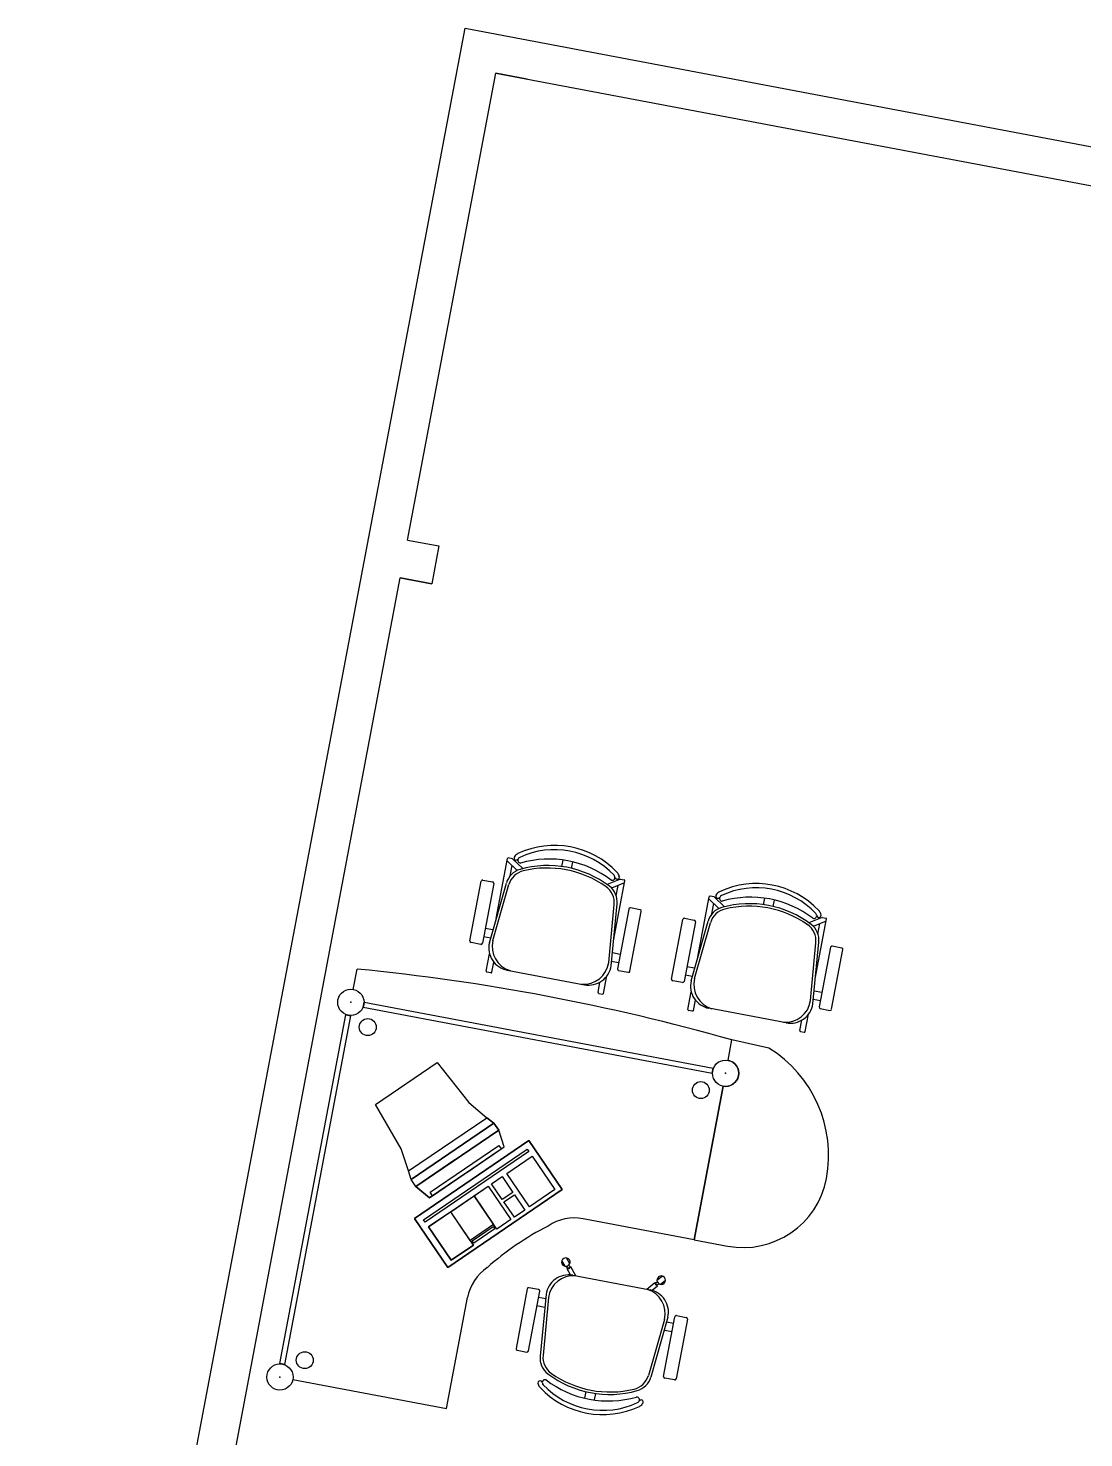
# Model space of a CAD drawing. Header units: inches. Extents: x -18604 to 2753, y -9056 to 3482.
# Drawn here: x -2492 to -2081, y -4152 to -3603 of the extents above; entities that cross this region are included whole.
import ezdxf

# ---------------------------------------------------------------- set-up
doc = ezdxf.new("R2010")
doc.units = ezdxf.units.IN
doc.layers.add('MOVEIS', color=2, linetype='Continuous')
doc.layers.add('Parede', color=6, linetype='Continuous')

msp = doc.modelspace()

# ---------------------------------------------------------------- linework, layer by layer
at = {"layer": 'MOVEIS'}
for p, q in [((-2310.08, -3949.35, -1817.95), (-2305.65, -3925.93, -1817.95)), ((-2305.82, -3926.84, -1817.95), (-2301.89, -3930.57, -1817.95)), ((-2303.77, -3926.06, -1817.95), (-2305.39, -3925.76, -1817.95)), ((-2304.69, -3932.71, -1817.95), (-2303.92, -3928.64, -1817.95)), ((-2303.78, -3926.06, -1817.95), (-2299.74, -3929.9, -1817.95)), ((-2284.55, -3929.09, -1817.95), (-2284.07, -3926.55, -1817.95)), ((-2280.77, -3929.8, -1817.95), (-2280.29, -3927.26, -1817.95)), ((-2320.34, -3958.04, -1817.95), (-2315.95, -3934.8, -1817.95)), ((-2315.3, -3934.36, -1817.95), (-2311.52, -3935.08, -1817.95)), ((-2312.74, -3958.74, -1817.95), (-2306.15, -3935.5, -1817.95)), ((-2261.76, -3934.01, -1817.95), (-2266.92, -3936.11, -1817.95)), ((-2260.15, -3935.48, -1817.95), (-2265.17, -3937.52, -1817.95)), ((-2264.41, -3957.99, -1817.95), (-2260, -3934.68, -1817.95)), ((-2261.77, -3934.01, -1817.95), (-2260.26, -3934.3, -1817.95)), ((-2311.08, -3935.72, -1817.95), (-2315.48, -3958.96, -1817.95)), ((-2311.41, -3957.87, -1817.95), (-2305.17, -3936.14, -1817.95)), ((-2263.34, -3940.54, -1817.95), (-2262.57, -3936.46, -1817.95)), ((-2231.55, -3964.21, -1817.95), (-2227.14, -3940.9, -1817.95)), ((-2225.24, -3940.92, -1817.95), (-2226.75, -3940.64, -1817.95)), ((-2225.25, -3940.92, -1817.95), (-2221.21, -3944.76, -1817.95)), ((-2266.28, -3966.41, -1817.95), (-2264.15, -3943.9, -1817.95)), ((-2265.36, -3967.7, -1817.95), (-2263, -3943.67, -1817.95)), ((-2258.49, -3945.67, -1817.95), (-2262.89, -3968.91, -1817.95)), ((-2254.07, -3945.95, -1817.95), (-2257.85, -3945.23, -1817.95)), ((-2227.29, -3941.69, -1817.95), (-2223.36, -3945.43, -1817.95)), ((-2226.16, -3947.57, -1817.95), (-2225.39, -3943.5, -1817.95)), ((-2206.02, -3943.95, -1817.95), (-2205.54, -3941.41, -1817.95)), ((-2202.24, -3944.66, -1817.95), (-2201.76, -3942.12, -1817.95)), ((-2258.03, -3969.83, -1817.95), (-2253.63, -3946.59, -1817.95)), ((-2241.81, -3972.9, -1817.95), (-2237.42, -3949.66, -1817.95)), ((-2232.55, -3950.58, -1817.95), (-2236.95, -3973.82, -1817.95)), ((-2236.77, -3949.22, -1817.95), (-2232.99, -3949.94, -1817.95)), ((-2234.21, -3973.6, -1817.95), (-2227.62, -3950.36, -1817.95)), ((-2232.88, -3972.73, -1817.95), (-2226.64, -3951, -1817.95)), ((-2183.23, -3948.87, -1817.95), (-2188.39, -3950.97, -1817.95)), ((-2181.62, -3950.34, -1817.95), (-2186.64, -3952.38, -1817.95)), ((-2185.88, -3972.85, -1817.95), (-2181.44, -3949.43, -1817.95)), ((-2184.81, -3955.4, -1817.95), (-2184.04, -3951.32, -1817.95)), ((-2183.24, -3948.87, -1817.95), (-2181.62, -3949.18, -1817.95)), ((-2312.18, -3957.01, -1817.95), (-2315.01, -3956.47, -1817.95)), ((-2311.42, -3953.79, -1817.95), (-2314.39, -3953.23, -1817.95)), ((-2316.12, -3959.4, -1817.95), (-2319.9, -3958.68, -1817.95)), ((-2264.78, -3962.62, -1817.95), (-2261.8, -3963.18, -1817.95)), ((-2187.75, -3981.27, -1817.95), (-2185.62, -3958.76, -1817.95)), ((-2186.83, -3982.56, -1817.95), (-2184.47, -3958.52, -1817.95)), ((-2179.96, -3960.53, -1817.95), (-2184.36, -3983.77, -1817.95)), ((-2179.5, -3984.69, -1817.95), (-2175.1, -3961.45, -1817.95)), ((-2175.54, -3960.81, -1817.95), (-2179.32, -3960.09, -1817.95)), ((-2313.96, -3969.85, -1817.95), (-2312.67, -3963.06, -1817.95)), ((-2311.8, -3970.26, -1817.95), (-2311.04, -3966.27, -1817.95)), ((-2265.25, -3965.89, -1817.95), (-2262.42, -3966.42, -1817.95)), ((-2232.89, -3968.65, -1817.95), (-2235.86, -3968.09, -1817.95)), ((-2365.74, -3976.94, -1817.95), (-2364.23, -3968.99, -1817.95)), ((-2312.18, -3970.52, -1817.95), (-2313.69, -3970.24, -1817.95)), ((-2305.81, -3969.41, -1817.95), (-2275.7, -3975.1, -1817.95)), ((-2268.28, -3978.49, -1817.95), (-2267, -3971.7, -1817.95)), ((-2262.45, -3969.55, -1817.95), (-2258.67, -3970.27, -1817.95)), ((-2237.59, -3974.26, -1817.95), (-2241.37, -3973.54, -1817.95)), ((-2233.65, -3971.86, -1817.95), (-2236.48, -3971.33, -1817.95)), ((-2270.45, -3978.08, -1817.95), (-2269.69, -3974.09, -1817.95)), ((-2270.18, -3978.47, -1817.95), (-2268.67, -3978.76, -1817.95)), ((-2235.43, -3984.71, -1817.95), (-2234.14, -3977.91, -1817.95)), ((-2186.25, -3977.47, -1817.95), (-2183.27, -3978.04, -1817.95)), ((-2361.85, -3983.88, -1817.95), (-2361.48, -3981.94, -1817.95)), ((-2361.48, -3981.94, -1817.95), (-2361.85, -3983.88, -1817.95)), ((-2361.85, -3983.88, -1817.95), (-2225.99, -4009.59, -1817.95)), ((-2361.85, -3983.88, -1817.95), (-2225.99, -4009.59, -1817.95)), ((-2361.48, -3981.94, -1817.95), (-2225.62, -4007.64, -1817.95)), ((-2361.48, -3981.94, -1817.95), (-2225.62, -4007.64, -1817.95)), ((-2233.27, -3985.12, -1817.95), (-2232.51, -3981.12, -1817.95)), ((-2197.17, -3989.96, -1817.95), (-2227.28, -3984.26, -1817.95)), ((-2186.72, -3980.74, -1817.95), (-2183.89, -3981.28, -1817.95)), ((-2183.92, -3984.41, -1817.95), (-2180.14, -3985.13, -1817.95)), ((-2394.32, -4122.66, -1817.95), (-2368.61, -3986.8, -1817.95)), ((-2394.32, -4122.66, -1817.95), (-2368.61, -3986.8, -1817.95)), ((-2392.37, -4123.03, -1817.95), (-2366.67, -3987.17, -1817.95)), ((-2392.37, -4123.03, -1817.95), (-2366.67, -3987.17, -1817.95)), ((-2368.61, -3986.8, -1817.95), (-2366.67, -3987.17, -1817.95)), ((-2366.67, -3987.17, -1817.95), (-2368.61, -3986.8, -1817.95)), ((-2233.65, -3985.38, -1817.95), (-2235.17, -3985.09, -1817.95)), ((-2191.92, -3992.94, -1817.95), (-2191.16, -3988.95, -1817.95)), ((-2189.75, -3993.35, -1817.95), (-2188.47, -3986.55, -1817.95)), ((-2191.65, -3993.33, -1817.95), (-2190.14, -3993.61, -1817.95)), ((-2219.83, -4004.54, -1817.95), (-2218.32, -3996.6, -1817.95)), ((-2219.83, -4004.54, -1817.95), (-2218.32, -3996.6, -1817.95)), ((-2203.9, -3999.8, -1817.95), (-2218.32, -3996.6, -1817.95)), ((-2357.09, -4021.81, -1819.05), (-2333.1, -4005.45, -1819.05)), ((-2333.1, -4005.45, -1819.05), (-2320.76, -4021, -1819.05)), ((-2225.99, -4009.59, -1817.95), (-2225.62, -4007.64, -1817.95)), ((-2225.62, -4007.64, -1817.95), (-2225.99, -4009.59, -1817.95)), ((-2221.73, -4014.59, -1817.95), (-2233.05, -4074.42, -1817.95)), ((-2233.05, -4074.42, -1817.95), (-2221.73, -4014.59, -1817.95)), ((-2347.12, -4038.97, -1819.05), (-2357.09, -4021.81, -1819.05)), ((-2320.76, -4021, -1819.05), (-2313.76, -4026.88, -1816.85)), ((-2313.76, -4026.88, -1816.85), (-2310.99, -4028.99, -1816.85)), ((-2310.99, -4028.99, -1816.85), (-2313.76, -4026.88, -1816.85)), ((-2343.26, -4050.99, -1816.85), (-2310.99, -4028.99, -1816.85)), ((-2343.26, -4050.99, -1815.75), (-2310.99, -4028.99, -1815.75)), ((-2309.13, -4031.71, -1815.75), (-2341.4, -4053.71, -1815.75)), ((-2341.4, -4053.71, -1815.75), (-2309.13, -4031.71, -1815.75)), ((-2310.99, -4028.99, -1816.85), (-2309.13, -4031.71, -1815.75)), ((-2309.13, -4031.71, -1815.75), (-2310.99, -4028.99, -1815.75)), ((-2307.01, -4038.25, -1815.75), (-2309.13, -4031.71, -1815.75)), ((-2344.21, -4047.64, -1816.85), (-2347.12, -4038.97, -1819.05)), ((-2297.41, -4035.73, -1815.75), (-2341.94, -4066.1, -1815.75)), ((-2338.36, -4066.6, -1815.75), (-2298.03, -4039.11, -1815.75)), ((-2335.87, -4055.93, -1815.75), (-2309.09, -4037.67, -1815.75)), ((-2334.94, -4057.3, -1815.75), (-2308.16, -4039.04, -1815.75)), ((-2324.52, -4050.19, -1810.25), (-2309.29, -4039.81, -1810.25)), ((-2321.55, -4048.17, -1815.75), (-2307.01, -4038.25, -1815.75)), ((-2309.09, -4037.67, -1815.75), (-2308.16, -4039.04, -1815.75)), ((-2298.03, -4039.11, -1815.75), (-2297.41, -4040.01, -1815.75)), ((-2284.4, -4054.82, -1815.75), (-2297.41, -4035.73, -1815.75)), ((-2326.18, -4043.33, -1815.75), (-2341.4, -4053.71, -1815.75)), ((-2297.41, -4040.01, -1815.75), (-2337.74, -4067.51, -1815.75)), ((-2306.02, -4048.57, -1815.75), (-2296.16, -4041.85, -1815.75)), ((-2296.16, -4041.85, -1815.75), (-2287.26, -4054.9, -1815.75)), ((-2343.26, -4050.99, -1816.85), (-2344.21, -4047.64, -1816.85)), ((-2343.26, -4050.99, -1816.85), (-2344.21, -4047.64, -1816.85)), ((-2321.55, -4048.17, -1815.75), (-2336.09, -4058.08, -1815.75)), ((-2311.93, -4052.6, -1815.75), (-2307.84, -4049.81, -1815.75)), ((-2307.84, -4049.81, -1815.75), (-2303.65, -4055.96, -1815.75)), ((-2297.12, -4061.62, -1815.75), (-2306.02, -4048.57, -1815.75)), ((-2341.4, -4053.71, -1815.75), (-2343.26, -4050.99, -1816.85)), ((-2341.4, -4053.71, -1815.75), (-2343.26, -4050.99, -1815.75)), ((-2336.09, -4058.08, -1815.75), (-2341.4, -4053.71, -1815.75)), ((-2336.49, -4069.35, -1815.75), (-2313.29, -4053.53, -1815.75)), ((-2334.94, -4057.3, -1815.75), (-2335.87, -4055.93, -1815.75)), ((-2328.93, -4085.18, -1817.95), (-2284.4, -4054.82, -1817.95)), ((-2328.93, -4085.18, -1815.75), (-2284.4, -4054.82, -1815.75)), ((-2313.29, -4053.53, -1815.75), (-2304.4, -4066.58, -1815.75)), ((-2307.74, -4058.75, -1815.75), (-2311.93, -4052.6, -1815.75)), ((-2303.65, -4055.96, -1815.75), (-2307.74, -4058.75, -1815.75)), ((-2287.26, -4054.9, -1815.75), (-2297.12, -4061.62, -1815.75)), ((-2284.4, -4054.82, -1815.75), (-2284.4, -4054.82, -1817.95)), ((-2334.94, -4057.3, -1815.75), (-2334.94, -4057.3, -1815.75)), ((-2334.94, -4057.3, -1815.75), (-2334.94, -4057.3, -1815.75)), ((-2307.12, -4059.66, -1815.75), (-2303.03, -4056.87, -1815.75)), ((-2303.03, -4065.65, -1815.75), (-2307.12, -4059.66, -1815.75)), ((-2303.03, -4056.87, -1815.75), (-2298.94, -4062.86, -1815.75)), ((-2341.94, -4066.1, -1815.75), (-2328.93, -4085.18, -1815.75)), ((-2337.74, -4067.51, -1815.75), (-2338.36, -4066.6, -1815.75)), ((-2304.4, -4066.58, -1815.75), (-2309.85, -4070.29, -1815.75)), ((-2298.94, -4062.86, -1815.75), (-2303.03, -4065.65, -1815.75)), ((-2233.05, -4074.42, -1817.95), (-2276.28, -4066.24, -1817.95)), ((-2327.59, -4082.39, -1815.75), (-2336.49, -4069.35, -1815.75)), ((-2311.09, -4068.48, -1815.75), (-2320.18, -4074.67, -1815.75)), ((-2319.41, -4074.82, -1815.75), (-2311.23, -4069.24, -1815.75)), ((-2310.61, -4070.15, -1815.75), (-2318.79, -4075.73, -1815.75)), ((-2311.23, -4069.24, -1815.75), (-2310.61, -4070.15, -1815.75)), ((-2309.85, -4070.29, -1815.75), (-2311.09, -4068.48, -1815.75)), ((-2318.94, -4076.49, -1815.75), (-2327.59, -4082.39, -1815.75)), ((-2320.18, -4074.67, -1815.75), (-2318.94, -4076.49, -1815.75)), ((-2318.79, -4075.73, -1815.75), (-2319.41, -4074.82, -1815.75)), ((-2233.05, -4074.42, -1817.95), (-2220.08, -4076.87, -1817.95)), ((-2283.25, -4084.75, -1817.95), (-2284.5, -4082.51, -1817.95)), ((-2281.44, -4083.74, -1817.95), (-2282.69, -4081.5, -1817.95)), ((-2328.93, -4085.18, -1815.75), (-2328.93, -4085.18, -1817.95)), ((-2282.49, -4085.72, -1817.95), (-2282.31, -4085.61, -1817.95)), ((-2281.16, -4088.1, -1817.95), (-2282.49, -4085.72, -1817.95)), ((-2281.23, -4085.02, -1817.95), (-2281.05, -4084.91, -1817.95)), ((-2279.05, -4088.5, -1817.95), (-2281.05, -4084.91, -1817.95)), ((-2280.32, -4088.26, -1817.95), (-2250.21, -4093.95, -1817.95)), ((-2247.51, -4090.16, -1817.95), (-2245.53, -4088.53, -1817.95)), ((-2297.99, -4093.53, -1817.95), (-2302.39, -4116.77, -1817.95)), ((-2297.53, -4117.69, -1817.95), (-2293.13, -4094.45, -1817.95)), ((-2293.57, -4093.81, -1817.95), (-2297.35, -4093.09, -1817.95)), ((-2251.47, -4093.71, -1817.95), (-2248.3, -4091.11, -1817.95)), ((-2249.36, -4094.11, -1817.95), (-2247.25, -4092.38, -1817.95)), ((-2248.17, -4091.27, -1817.95), (-2248.3, -4091.11, -1817.95)), ((-2247.25, -4092.38, -1817.95), (-2247.39, -4092.22, -1817.95)), ((-2246.19, -4091.76, -1817.95), (-2244.21, -4090.13, -1817.95)), ((-2329.44, -4140.14, -1817.95), (-2321.27, -4096.91, -1817.95)), ((-2291.24, -4100.74, -1817.95), (-2294.21, -4100.18, -1817.95)), ((-2290.77, -4097.47, -1817.95), (-2293.6, -4096.94, -1817.95)), ((-2290.66, -4095.66, -1817.95), (-2293.02, -4119.69, -1817.95)), ((-2289.74, -4096.95, -1817.95), (-2291.87, -4119.46, -1817.95)), ((-2244.61, -4105.49, -1817.95), (-2250.85, -4127.22, -1817.95)), ((-2243.28, -4104.62, -1817.95), (-2249.87, -4127.86, -1817.95)), ((-2244.94, -4127.64, -1817.95), (-2240.54, -4104.4, -1817.95)), ((-2235.68, -4105.32, -1817.95), (-2240.07, -4128.56, -1817.95)), ((-2239.9, -4103.96, -1817.95), (-2236.11, -4104.68, -1817.95)), ((-2244.6, -4109.57, -1817.95), (-2241.62, -4110.13, -1817.95)), ((-2243.84, -4106.35, -1817.95), (-2241.01, -4106.89, -1817.95)), ((-2301.95, -4117.41, -1817.95), (-2298.17, -4118.13, -1817.95)), ((-2394.32, -4122.66, -1817.95), (-2392.37, -4123.03, -1817.95)), ((-2392.37, -4123.03, -1817.95), (-2394.32, -4122.66, -1817.95)), ((-2389.27, -4128.82, -1817.95), (-2329.44, -4140.14, -1817.95)), ((-2240.72, -4129, -1817.95), (-2244.5, -4128.28, -1817.95)), ((-2275.25, -4133.56, -1817.95), (-2275.73, -4136.1, -1817.95)), ((-2271.47, -4134.27, -1817.95), (-2271.95, -4136.81, -1817.95))]:
    msp.add_line(p, q, dxfattribs=at)
at = {"layer": 'MOVEIS', "extrusion": (0.563328, -0.826234, 0)}
for p, q in [((-2310.99, -4028.99, -1815.75), (-2310.99, -4028.99, -1816.85)), ((-2343.26, -4050.99, -1815.75), (-2343.26, -4050.99, -1816.85))]:
    msp.add_line(p, q, dxfattribs=at)
at = {"layer": 'MOVEIS'}
for centre, radius in [((-2366.69, -3981.96, -1817.95), 5.12), ((-2366.69, -3981.96, -1817.95), 5.12), ((-2366.69, -3981.96, -1817.95), 5.12), ((-2366.69, -3981.96, -1817.95), 5.12), ((-2360.12, -3991.6, -1817.95), 3.3), ((-2220.78, -4009.57, -1817.95), 5.12), ((-2220.78, -4009.57, -1817.95), 5.12), ((-2230.42, -4016.14, -1817.95), 3.3), ((-2281.99, -4084.92, -1817.95), 0.55), ((-2247.43, -4091.46, -1817.95), 0.55), ((-2384.65, -4121.3, -1817.95), 3.3), ((-2394.29, -4127.87, -1817.95), 5.12), ((-2394.29, -4127.87, -1817.95), 5.12)]:
    msp.add_circle(centre, radius, dxfattribs=at)
for centre, radius, start, end in [((-2300.35, -3926.78, -1817.95), 3.03, 115.8291, 144.1408), ((-2287.39, -3954.45, -1817.95), 33.58, 43.41, 115.1625), ((-2287.39, -3954.45, -1817.95), 31.93, 43.4304, 115.1421), ((-2287.39, -3954.45, -1817.95), 31.93, 43.4304, 115.1421), ((-2305.43, -3925.97, -1817.95), 0.22, 79.2862, 169.2862), ((-2302.32, -3925.72, -1817.95), 0.86, 123.9607, 319.4754), ((-2300.57, -3926.62, -1817.95), 1.1, 144.1408, 268.9568), ((-2300.57, -3926.62, -1817.95), 1.1, 144.1408, 268.9568), ((-2300.35, -3926.78, -1817.95), 1.37, 116.1561, 144.1408), ((-2300.35, -3926.78, -1817.95), 1.37, 116.1561, 144.1408), ((-2290.06, -3968.54, -1817.95), 39.84, 52.891, 105.6815), ((-2289.58, -3966, -1817.95), 39.84, 52.5237, 106.0488), ((-2289.58, -3966, -1817.95), 39.84, 52.5237, 106.0488), ((-2290.24, -3969.51, -1817.95), 39.84, 55.0223, 103.5502), ((-2315.41, -3934.9, -1817.95), 0.55, 79.2862, 169.2862), ((-2311.62, -3935.62, -1817.95), 0.55, 349.2862, 79.2862), ((-2298.74, -3937.6, -1817.95), 7.7, 105.6815, 164.165), ((-2297.77, -3938.26, -1817.95), 7.7, 103.5502, 163.9864), ((-2264.95, -3933.36, -1817.95), 1.1, 249.6157, 14.4317), ((-2264.95, -3933.36, -1817.95), 1.1, 249.6157, 14.4317), ((-2265.22, -3933.43, -1817.95), 1.37, 14.4317, 42.4164), ((-2265.22, -3933.43, -1817.95), 1.37, 14.4317, 42.4164), ((-2263, -3933.16, -1817.95), 0.86, 199.0971, 34.6118), ((-2265.22, -3933.43, -1817.95), 3.03, 14.4317, 42.7434), ((-2260.32, -3934.62, -1817.95), 0.33, 349.2862, 79.2862), ((-2271.81, -3943.18, -1817.95), 7.7, 354.5861, 55.0223), ((-2270.67, -3942.91, -1817.95), 7.7, 354.4075, 52.891), ((-2226.81, -3940.96, -1817.95), 0.33, 79.2862, 169.2862), ((-2223.79, -3940.58, -1817.95), 0.86, 123.9607, 319.4754), ((-2221.82, -3941.64, -1817.95), 3.03, 115.8291, 144.1408), ((-2222.04, -3941.48, -1817.95), 1.1, 144.1408, 268.9568), ((-2222.04, -3941.48, -1817.95), 1.1, 144.1408, 268.9568), ((-2208.86, -3969.3, -1817.95), 33.58, 43.41, 115.1625), ((-2221.82, -3941.64, -1817.95), 1.37, 116.1561, 144.1408), ((-2221.82, -3941.64, -1817.95), 1.37, 116.1561, 144.1408), ((-2208.86, -3969.3, -1817.95), 31.93, 43.4304, 115.1421), ((-2208.86, -3969.3, -1817.95), 31.93, 43.4304, 115.1421), ((-2211.05, -3980.86, -1817.95), 39.84, 52.5237, 106.0488), ((-2211.05, -3980.86, -1817.95), 39.84, 52.5237, 106.0488), ((-2257.95, -3945.77, -1817.95), 0.55, 79.2862, 169.2862), ((-2254.17, -3946.49, -1817.95), 0.55, 349.2862, 79.2862), ((-2220.21, -3952.46, -1817.95), 7.7, 105.6815, 164.165), ((-2219.24, -3953.12, -1817.95), 7.7, 103.5502, 163.9864), ((-2211.53, -3983.4, -1817.95), 39.84, 52.891, 105.6815), ((-2211.71, -3984.37, -1817.95), 39.84, 55.0223, 103.5502), ((-2186.69, -3948.28, -1817.95), 3.03, 14.4317, 42.7434), ((-2236.88, -3949.76, -1817.95), 0.55, 79.2862, 169.2862), ((-2233.09, -3950.48, -1817.95), 0.55, 349.2862, 79.2862), ((-2193.29, -3958.03, -1817.95), 7.7, 354.5861, 55.0223), ((-2192.14, -3957.77, -1817.95), 7.7, 354.4075, 52.891), ((-2186.42, -3948.21, -1817.95), 1.1, 249.6157, 14.4317), ((-2186.42, -3948.21, -1817.95), 1.1, 249.6157, 14.4317), ((-2186.69, -3948.28, -1817.95), 1.38, 14.4317, 42.4164), ((-2186.69, -3948.28, -1817.95), 1.38, 14.4317, 42.4164), ((-2184.47, -3948.02, -1817.95), 0.86, 199.0971, 34.6118), ((-2181.66, -3949.39, -1817.95), 0.22, 349.2862, 79.2862), ((-2319.8, -3958.14, -1817.95), 0.55, 169.2862, 259.2862), ((-2316.02, -3958.86, -1817.95), 0.55, 259.2862, 349.2862), ((-2304.18, -3960.76, -1817.95), 8.8, 166.717, 259.2862), ((-2301.94, -3960.23, -1817.95), 9.76, 166.034, 253.6938), ((-2179.42, -3960.63, -1817.95), 0.55, 79.2862, 169.2862), ((-2175.64, -3961.35, -1817.95), 0.55, 349.2862, 79.2862), ((-2275.96, -3965.14, -1817.95), 9.76, 264.8787, 352.5385), ((-2274.07, -3966.46, -1817.95), 8.8, 259.2862, 351.8555), ((-2446.26, -4801.92, -1817.95), 836.96, 74.19664, 84.37586), ((-2313.63, -3969.91, -1817.95), 0.33, 169.2862, 259.2862), ((-2312.12, -3970.2, -1817.95), 0.33, 259.2862, 349.2862), ((-2262.35, -3969.01, -1817.95), 0.55, 169.2862, 259.2862), ((-2258.57, -3969.73, -1817.95), 0.55, 259.2862, 349.2862), ((-2241.27, -3973, -1817.95), 0.55, 169.2862, 259.2862), ((-2237.49, -3973.72, -1817.95), 0.55, 259.2862, 349.2862), ((-2225.65, -3975.62, -1817.95), 8.8, 166.717, 259.2862), ((-2223.41, -3975.08, -1817.95), 9.76, 166.034, 253.6938), ((-2270.12, -3978.14, -1817.95), 0.33, 169.2862, 259.2862), ((-2268.61, -3978.43, -1817.95), 0.33, 259.2862, 349.2862), ((-2235.1, -3984.77, -1817.95), 0.33, 169.2862, 259.2862), ((-2197.43, -3980, -1817.95), 9.76, 264.8787, 352.5385), ((-2195.54, -3981.31, -1817.95), 8.8, 259.2862, 351.8555), ((-2183.82, -3983.87, -1817.95), 0.55, 169.2862, 259.2862), ((-2180.04, -3984.59, -1817.95), 0.55, 259.2862, 349.2862), ((-2233.59, -3985.06, -1817.95), 0.33, 259.2862, 349.2862), ((-2191.59, -3993, -1817.95), 0.33, 169.2862, 259.2862), ((-2190.08, -3993.29, -1817.95), 0.33, 259.2862, 349.2862), ((-2229.66, -4041.47, -1817.95), 48.99, 349.2862, 58.281), ((-2220.78, -4009.57, -1817.95), 5.12, 259.2862, 79.2862), ((-2213.94, -4044.45, -1817.95), 33, 259.2862, 349.2862), ((-2279.65, -4084.07, -1817.95), 18.15, 79.2862, 124.2862), ((-2238.1, -4170.57, -1817.95), 113.94, 117.0307, 124.2862), ((-2238.1, -4170.57, -1817.95), 113.94, 124.2862, 131.5418), ((-2282.97, -4083.13, -1817.95), 1.65, 310.7499, 286.5701), ((-2303.43, -4100.28, -1817.95), 18.15, 124.2862, 169.2862), ((-2281.95, -4096.9, -1817.95), 8.8, 79.2862, 171.8555), ((-2280.06, -4098.22, -1817.95), 9.76, 84.8787, 172.5385), ((-2282.04, -4084.83, -1817.95), 0.825, 250.9268, 347.3062), ((-2245.86, -4090.15, -1817.95), 1.65, 232.0024, 207.8226), ((-2297.45, -4093.63, -1817.95), 0.55, 79.2862, 169.2862), ((-2293.67, -4094.35, -1817.95), 0.55, 349.2862, 79.2862), ((-2254.08, -4103.13, -1817.95), 9.76, 346.034, 73.6938), ((-2251.84, -4102.6, -1817.95), 8.8, 346.717, 79.2862), ((-2247.35, -4091.4, -1817.95), 0.825, 171.2663, 267.6457), ((-2240, -4104.5, -1817.95), 0.55, 79.2862, 169.2862), ((-2236.22, -4105.22, -1817.95), 0.55, 349.2862, 79.2862), ((-2301.85, -4116.87, -1817.95), 0.55, 169.2862, 259.2862), ((-2298.07, -4117.59, -1817.95), 0.55, 259.2862, 349.2862), ((-2285.35, -4120.45, -1817.95), 7.7, 174.4075, 232.891), ((-2284.2, -4120.18, -1817.95), 7.7, 174.5861, 235.0223), ((-2265.96, -4094.81, -1817.95), 39.84, 232.891, 285.6815), ((-2265.78, -4093.85, -1817.95), 39.84, 235.0223, 283.5502), ((-2258.25, -4125.1, -1817.95), 7.7, 283.5502, 343.9864), ((-2244.4, -4127.74, -1817.95), 0.55, 169.2862, 259.2862), ((-2293.02, -4130.2, -1817.95), 0.86, 19.0971, 214.6118), ((-2290.8, -4129.93, -1817.95), 3.03, 194.4317, 222.7434), ((-2268.63, -4108.91, -1817.95), 33.58, 223.41, 295.1625), ((-2291.07, -4130, -1817.95), 1.1, 69.6157, 194.4317), ((-2291.07, -4130, -1817.95), 1.1, 69.6157, 194.4317), ((-2290.8, -4129.93, -1817.95), 1.38, 194.4317, 222.4164), ((-2290.8, -4129.93, -1817.95), 1.37, 194.4317, 222.4164), ((-2268.63, -4108.91, -1817.95), 31.93, 223.4304, 295.1421), ((-2268.63, -4108.91, -1817.95), 31.93, 223.4304, 295.1421), ((-2266.44, -4097.36, -1817.95), 39.84, 232.5237, 286.0488), ((-2266.44, -4097.36, -1817.95), 39.84, 232.5237, 286.0488), ((-2257.28, -4125.76, -1817.95), 7.7, 285.6815, 344.165), ((-2240.61, -4128.46, -1817.95), 0.55, 259.2862, 349.2862), ((-2255.45, -4136.74, -1817.95), 1.1, 324.1408, 88.9568), ((-2255.45, -4136.74, -1817.95), 1.1, 324.1408, 88.9568), ((-2255.67, -4136.58, -1817.95), 1.37, 296.1561, 324.1408), ((-2255.67, -4136.58, -1817.95), 1.37, 296.1561, 324.1408), ((-2253.7, -4137.64, -1817.95), 0.86, 303.9607, 139.4754), ((-2255.67, -4136.58, -1817.95), 3.03, 295.8291, 324.1408)]:
    msp.add_arc(centre, radius, start, end, dxfattribs=at)
for p in [(-2366.69, -3981.96, -1817.95), (-2366.69, -3981.96, -1817.95), (-2366.69, -3981.96, -1817.95), (-2366.69, -3981.96, -1817.95), (-2366.69, -3981.96, -1817.95), (-2220.78, -4009.57, -1817.95), (-2220.78, -4009.57, -1817.95), (-2220.78, -4009.57, -1817.95), (-2220.78, -4009.57, -1817.95), (-2394.29, -4127.87, -1817.95), (-2394.29, -4127.87, -1817.95)]:
    msp.add_point(p, dxfattribs=at)
for points in [[(-2344.21, -4047.64, -1816.85), (-2313.76, -4026.88, -1816.85), (-2310.99, -4028.99, -1816.85), (-2343.26, -4050.99, -1816.85)], [(-2343.26, -4050.99, -1815.75), (-2310.99, -4028.99, -1815.75), (-2309.13, -4031.71, -1815.75), (-2341.4, -4053.71, -1815.75)], [(-2341.4, -4053.71, -1815.75), (-2336.09, -4058.08, -1815.75), (-2307.01, -4038.25, -1815.75), (-2309.13, -4031.71, -1815.75)], [(-2341.94, -4066.1, -1815.75), (-2297.41, -4035.73, -1815.75), (-2284.4, -4054.82, -1815.75), (-2328.93, -4085.18, -1815.75)], [(-2338.36, -4066.6, -1815.75), (-2298.03, -4039.11, -1815.75), (-2297.41, -4040.01, -1815.75), (-2337.74, -4067.51, -1815.75)], [(-2306.02, -4048.57, -1815.75), (-2296.16, -4041.85, -1815.75), (-2287.26, -4054.9, -1815.75), (-2297.12, -4061.62, -1815.75)], [(-2311.93, -4052.6, -1815.75), (-2307.84, -4049.81, -1815.75), (-2303.65, -4055.96, -1815.75), (-2307.74, -4058.75, -1815.75)], [(-2284.4, -4054.82, -1815.75), (-2284.4, -4054.82, -1817.95), (-2328.93, -4085.18, -1817.95), (-2328.93, -4085.18, -1815.75)], [(-2313.29, -4053.53, -1815.75), (-2304.4, -4066.58, -1815.75), (-2309.85, -4070.29, -1815.75), (-2318.69, -4057.33, -1815.75)], [(-2327.78, -4063.53, -1815.75), (-2318.69, -4057.33, -1815.75), (-2311.09, -4068.48, -1815.75), (-2320.18, -4074.67, -1815.75)], [(-2307.12, -4059.66, -1815.75), (-2303.03, -4056.87, -1815.75), (-2298.94, -4062.86, -1815.75), (-2303.03, -4065.65, -1815.75)], [(-2336.49, -4069.35, -1815.75), (-2327.59, -4082.39, -1815.75), (-2318.94, -4076.49, -1815.75), (-2327.78, -4063.53, -1815.75)], [(-2319.41, -4074.82, -1815.75), (-2311.23, -4069.24, -1815.75), (-2310.61, -4070.15, -1815.75), (-2318.79, -4075.73, -1815.75)]]:
    msp.add_3dface(points, dxfattribs=at)
at = {"layer": 'Parede'}
for p, q in [((-2492.33, -4501.69, -1754.51), (-2322.22, -3602.64, -1754.51)), ((-2322.22, -3602.64, -1754.51), (-812.23, -3888.34, -1754.51)), ((-2344.67, -3801.95, -1754.51), (-2310.27, -3620.17, -1754.51)), ((-2310.27, -3620.17, -1754.51), (-815.02, -3903.07, -1754.51)), ((-2297.99, -3622.49, -1754.51), (-2310.27, -3620.17, -1754.51)), ((-2344.67, -3801.95, -1754.51), (-2332.38, -3804.27, -1754.51)), ((-2332.38, -3804.27, -1754.51), (-2335.17, -3819.01, -1754.51)), ((-2474.8, -4489.74, -1754.51), (-2347.46, -3816.68, -1754.51)), ((-2347.46, -3816.68, -1754.51), (-2335.17, -3819.01, -1754.51)), ((-2335.17, -3819.01, -1754.51), (-2347.46, -3816.68, -1754.51))]:
    msp.add_line(p, q, dxfattribs=at)

doc.saveas('drawing.dxf')
